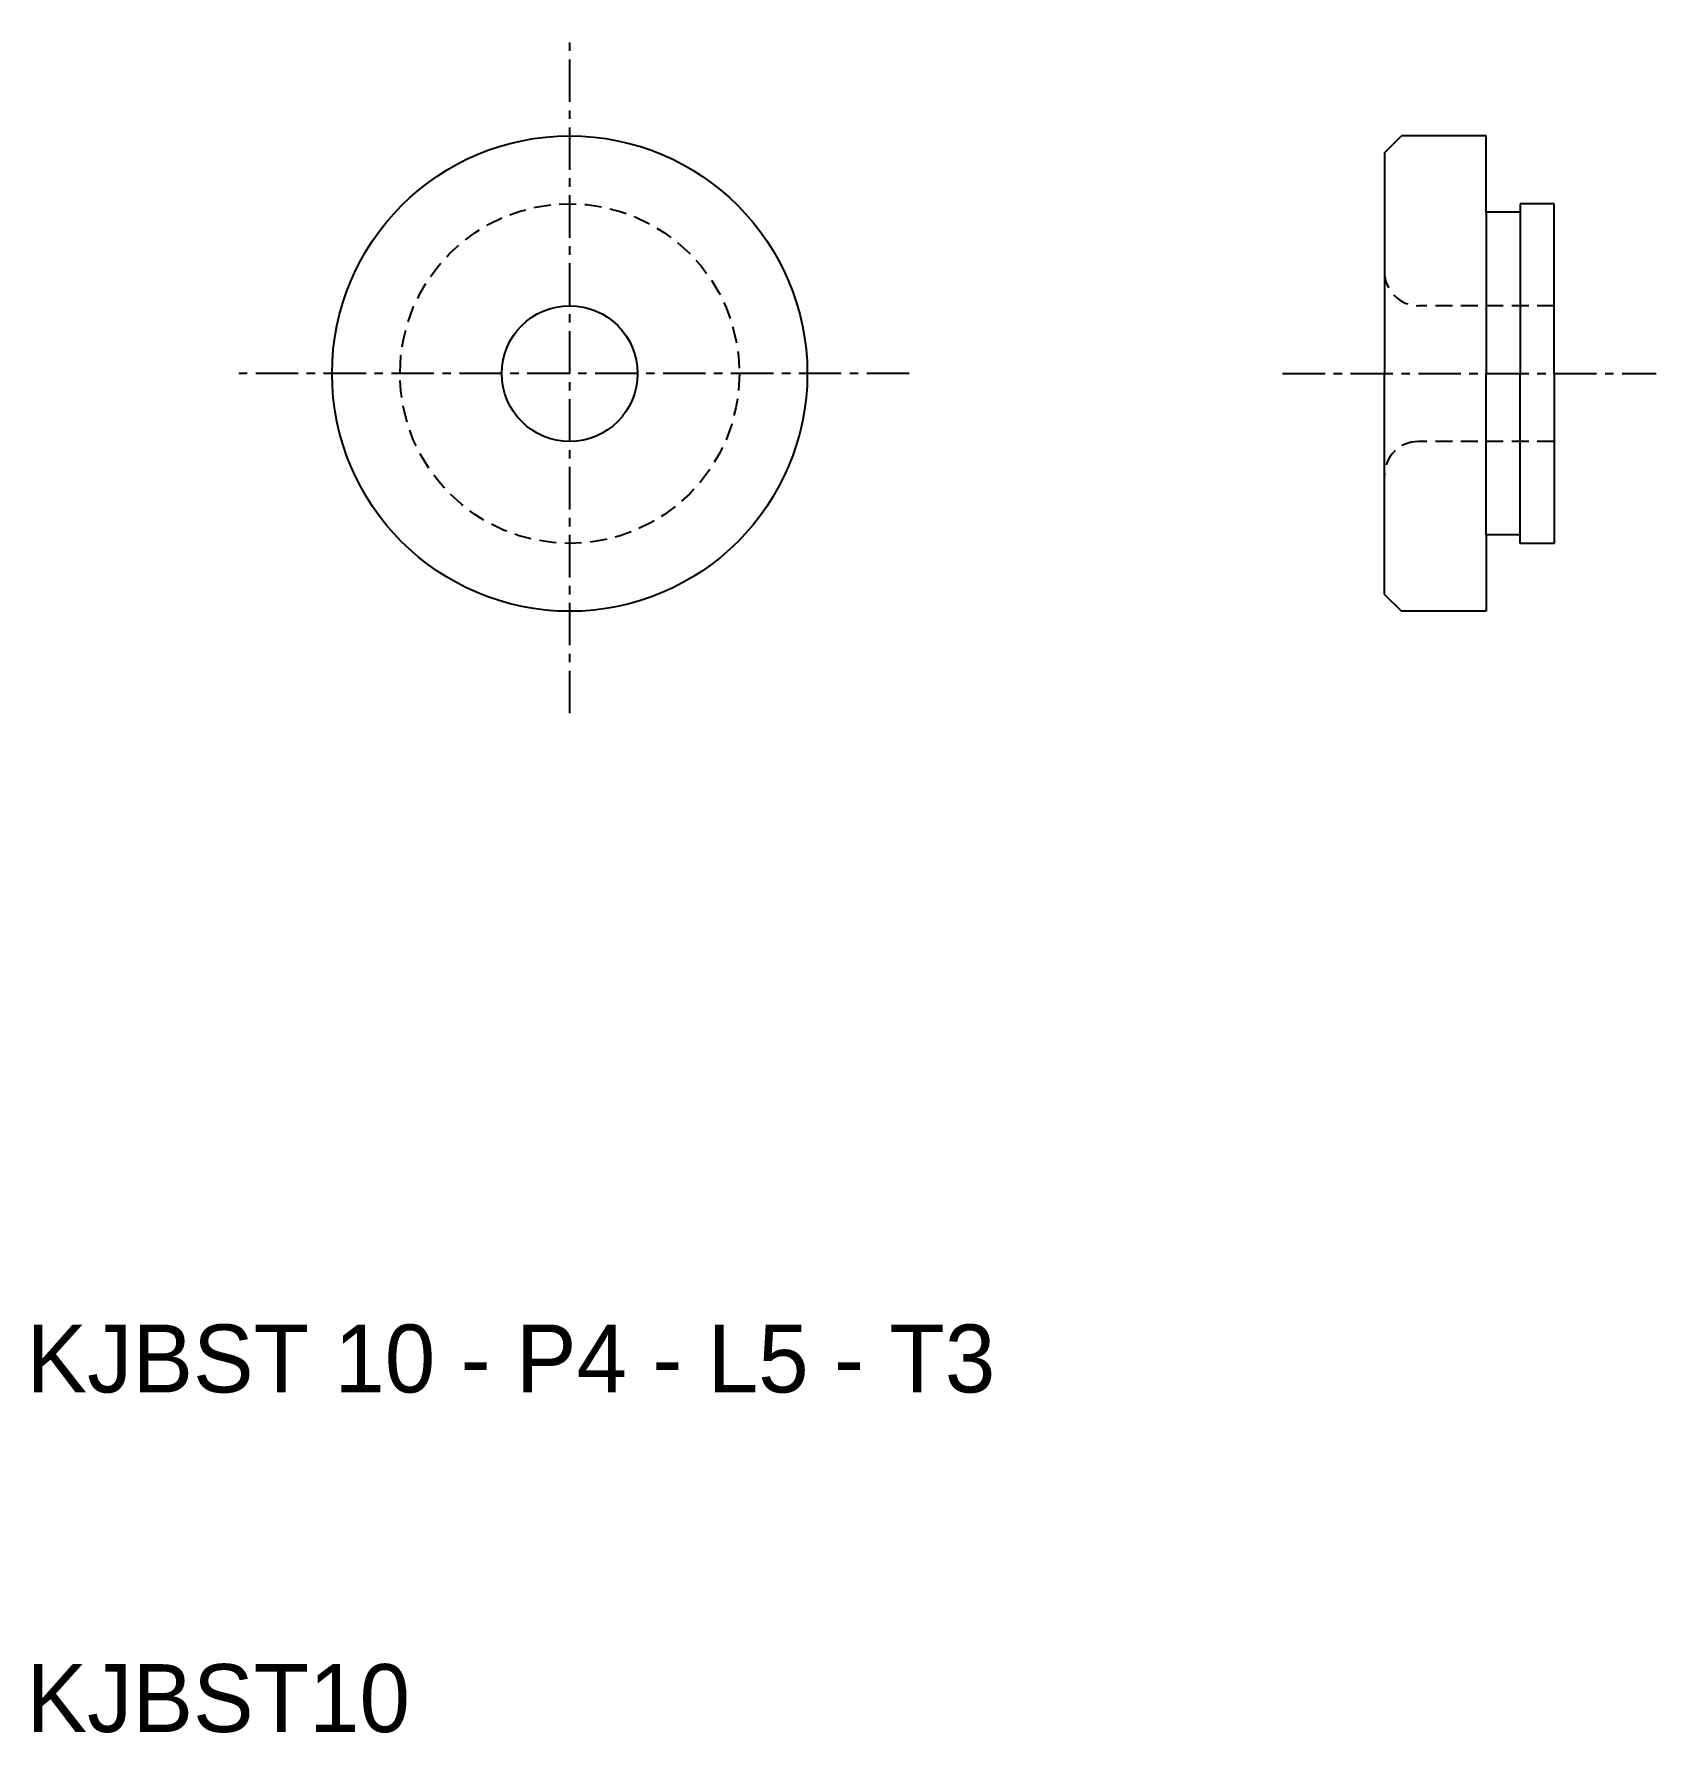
# Model space of a CAD drawing. Extents: x 10.2 to 58, y 10 to 60.
import ezdxf

# ---------------------------------------------------------------- set-up
doc = ezdxf.new("R2010")
doc.units = 0
doc.linetypes.add('CENTER', pattern=[2, 1.25, -0.25, 0.25, -0.25])
doc.linetypes.add('DASHED', pattern=[0.75, 0.5, -0.25])
doc.layers.get('0').update_dxf_attribs({"linetype": 'CONTINUOUS'})
doc.layers.add('CENTER', color=1, linetype='CENTER')

msp = doc.modelspace()

# ---------------------------------------------------------------- linework, layer by layer
for p, q in [((50, 56.5), (50.5, 57)), ((53, 57), (50.5, 57)), ((53, 54.75), (53, 57)), ((50, 56.5), (50, 50)), ((54, 54.75), (53, 54.75)), ((53, 54.75), (53, 50)), ((55, 55), (54, 55)), ((54, 55), (54, 54.75)), ((54, 54.75), (54, 50)), ((55, 50), (55, 55)), ((50, 43.5), (50, 50)), ((53, 45.25), (53, 50)), ((54, 45.25), (54, 50)), ((55, 50), (55, 45)), ((53, 45.25), (53, 43)), ((54, 45.25), (53, 45.25)), ((54, 45), (54, 45.25)), ((55, 45), (54, 45)), ((50, 43.5), (50.5, 43)), ((53, 43), (50.5, 43))]:
    msp.add_line(p, q)
at = {"color": 3, "linetype": 'DASHED'}
for p, q in [((55, 52), (51, 52)), ((55, 48), (51, 48))]:
    msp.add_line(p, q, dxfattribs=at)
for radius in [7, 2]:
    msp.add_circle((26, 50), radius)
msp.add_circle((26, 50), 5, dxfattribs=at)
for centre, start, end in [((51, 53), 180, 270), ((51, 47), 90, 180)]:
    msp.add_arc(centre, 1, start, end, dxfattribs=at)
at = {"layer": 'CENTER', "color": 1, "linetype": 'CENTER'}
for p, q in [((26, 40), (26, 60)), ((36, 50), (16, 50)), ((47, 50), (58, 50))]:
    msp.add_line(p, q, dxfattribs=at)

# ---------------------------------------------------------------- texts
for s, p in [('KJBST 10 - P4 - L5 - T3', (10, 20)), ('KJBST10', (10, 10))]:
    msp.add_text(s, height=2).set_placement(p)

doc.saveas('drawing.dxf')
